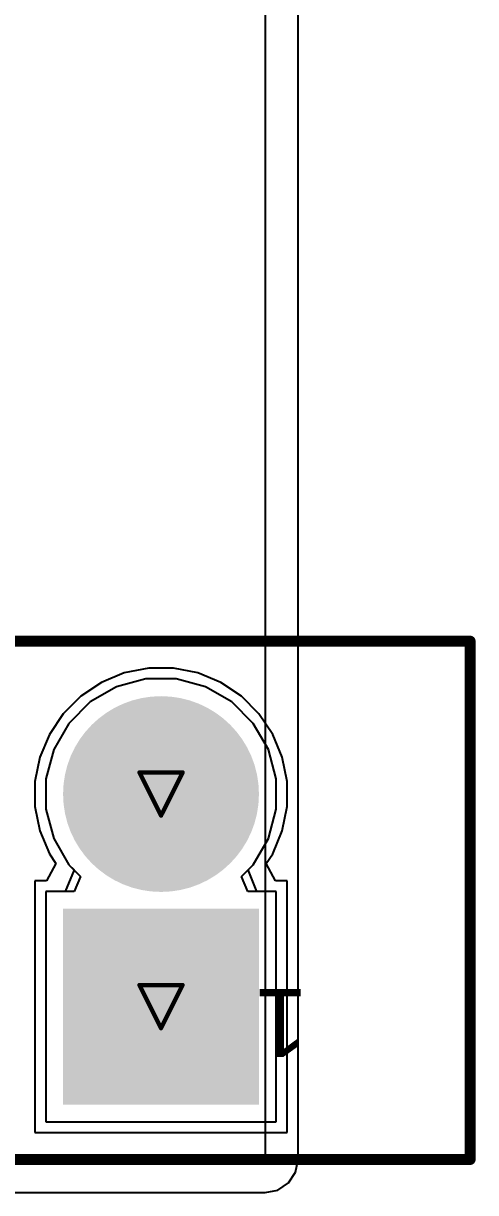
# Model space of a CAD drawing. Header units: inches. Extents: x 0 to 5379, y 0 to 5429.
# Drawn here: x 325.61 to 330.92, y 23.33 to 37.08 of the extents above; entities that cross this region are included whole.
import ezdxf

# ---------------------------------------------------------------- set-up
doc = ezdxf.new("R2010")
doc.units = ezdxf.units.IN
for name, color, linetype in [('Bottom Layer', 5, 'Continuous'), ('Bottom Solder', 6, 'Continuous'), ('Drill Drawing', 1, 'Continuous'), ('GND01', 16, 'Continuous'), ('GND02', 76, 'Continuous'), ('Multi-Layer', 9, 'Continuous'), ('Pad Holes', 156, 'Continuous'), ('PWR', 156, 'Continuous'), ('SIG 01', 90, 'Continuous'), ('Top Layer', 1, 'Continuous'), ('Top Overlay', 2, 'Continuous'), ('Top Solder', 216, 'Continuous')]:
    doc.layers.add(name, color=color, linetype=linetype)
doc.styles.add('Arial', font='', dxfattribs={"height": 0.2})
doc.styles.get('Arial').set_extended_font_data('Arial')

# ---------------------------------------------------------------- blocks, each defined once
blk = doc.blocks.new('178_6165_0002_123')
at = {"layer": 'Bottom Layer'}
blk.add_hatch(color=5, dxfattribs=at).paths.add_polyline_path([(-7.5, 2.35), (-5.3, 2.35), (-5.3, 0.15), (-7.5, 0.15)])
h = blk.add_hatch(color=5, dxfattribs=at)
edge = h.paths.add_edge_path()
edge.add_arc((-6.4, -1.25), 1.1, 0, 360)
at = {"layer": 'Bottom Solder'}
blk.add_hatch(color=6, dxfattribs=at).paths.add_polyline_path([(-7.551, 2.401), (-5.249, 2.401), (-5.249, 0.099), (-7.551, 0.099)])
h = blk.add_hatch(color=6, dxfattribs=at)
edge = h.paths.add_edge_path()
edge.add_arc((-6.4, -1.25), 1.151, 0, 360)
at = {"layer": 'GND01'}
blk.add_hatch(color=16, dxfattribs=at).paths.add_polyline_path([(-7.5, 2.35), (-5.3, 2.35), (-5.3, 0.15), (-7.5, 0.15)])
h = blk.add_hatch(color=16, dxfattribs=at)
edge = h.paths.add_edge_path()
edge.add_arc((-6.4, -1.25), 1.1, 0, 360)
at = {"layer": 'GND02'}
blk.add_hatch(color=76, dxfattribs=at).paths.add_polyline_path([(-7.5, 2.35), (-5.3, 2.35), (-5.3, 0.15), (-7.5, 0.15)])
h = blk.add_hatch(color=76, dxfattribs=at)
edge = h.paths.add_edge_path()
edge.add_arc((-6.4, -1.25), 1.1, 0, 360)
at = {"layer": 'Multi-Layer'}
blk.add_hatch(color=9, dxfattribs=at).paths.add_polyline_path([(-7.5, 2.35), (-5.3, 2.35), (-5.3, 0.15), (-7.5, 0.15)])
h = blk.add_hatch(color=9, dxfattribs=at)
edge = h.paths.add_edge_path()
edge.add_arc((-6.4, -1.25), 1.1, 0, 360)
at = {"layer": 'Pad Holes'}
h = blk.add_hatch(color=7, dxfattribs=at)
edge = h.paths.add_edge_path()
edge.add_arc((-6.4, 1.25), 0.75, 0, 360)
h = blk.add_hatch(color=7, dxfattribs=at)
edge = h.paths.add_edge_path()
edge.add_arc((-6.4, -1.25), 0.75, 0, 360)
at = {"layer": 'PWR'}
blk.add_hatch(color=156, dxfattribs=at).paths.add_polyline_path([(-7.5, 2.35), (-5.3, 2.35), (-5.3, 0.15), (-7.5, 0.15)])
h = blk.add_hatch(color=156, dxfattribs=at)
edge = h.paths.add_edge_path()
edge.add_arc((-6.4, -1.25), 1.1, 0, 360)
at = {"layer": 'SIG 01'}
blk.add_hatch(color=90, dxfattribs=at).paths.add_polyline_path([(-7.5, 2.35), (-5.3, 2.35), (-5.3, 0.15), (-7.5, 0.15)])
h = blk.add_hatch(color=90, dxfattribs=at)
edge = h.paths.add_edge_path()
edge.add_arc((-6.4, -1.25), 1.1, 0, 360)
at = {"layer": 'Top Layer'}
blk.add_hatch(color=1, dxfattribs=at).paths.add_polyline_path([(-7.5, 2.35), (-5.3, 2.35), (-5.3, 0.15), (-7.5, 0.15)])
h = blk.add_hatch(color=1, dxfattribs=at)
edge = h.paths.add_edge_path()
edge.add_arc((-6.4, -1.25), 1.1, 0, 360)
at = {"layer": 'Top Solder'}
blk.add_hatch(color=216, dxfattribs=at).paths.add_polyline_path([(-7.551, 2.401), (-5.249, 2.401), (-5.249, 0.099), (-7.551, 0.099)])
h = blk.add_hatch(color=216, dxfattribs=at)
edge = h.paths.add_edge_path()
edge.add_arc((-6.4, -1.25), 1.151, 0, 360)
at = {"layer": 'Top Overlay'}
for points in [[(-10.033, 3.048, 0.127, 0.127, 0), (-10.033, -3.048, 0.127, 0.127, 0)], [(10.033, 3.048, 0.127, 0.127, 0), (-10.033, 3.048, 0.127, 0.127, 0)], [(10.033, -3.048, 0.127, 0.127, 0), (-10.033, -3.048, 0.127, 0.127, 0)]]:
    blk.add_lwpolyline(points, format="xyseb", dxfattribs=at)
for points in [[(-10.065, 3.048, 0.0635, 0.0635, 1), (-10.001, 3.048, 0.0635, 0.0635, 1)], [(-10.065, 3.048, 0.0635, 0.0635, 1), (-10.001, 3.048, 0.0635, 0.0635, 1)], [(-10.065, -3.048, 0.0635, 0.0635, 1), (-10.001, -3.048, 0.0635, 0.0635, 1)], [(-10.065, -3.048, 0.0635, 0.0635, 1), (-10.001, -3.048, 0.0635, 0.0635, 1)]]:
    blk.add_lwpolyline(points, format="xyseb", close=True, dxfattribs=at)
at = {"layer": 'Top Overlay', "style": 'Arial'}
blk.add_text('1', height=0.8, dxfattribs=at).set_placement((-8.128, 1.041))

msp = doc.modelspace()

# ---------------------------------------------------------------- linework, layer by layer
at = {"layer": 'Bottom Layer'}
for p, q in [((327.046, 29.375), (326.702, 29.283)), ((327.403, 29.375), (327.046, 29.375)), ((327.747, 29.283), (327.403, 29.375)), ((326.702, 29.283), (326.393, 29.104)), ((328.056, 29.104), (327.747, 29.283)), ((326.393, 29.104), (326.141, 28.852)), ((328.308, 28.852), (328.056, 29.104)), ((326.141, 28.852), (325.963, 28.544)), ((328.486, 28.544), (328.308, 28.852)), ((325.963, 28.544), (325.87, 28.199)), ((328.578, 28.199), (328.486, 28.544)), ((325.87, 28.199), (325.87, 27.843)), ((328.578, 27.843), (328.578, 28.199)), ((325.87, 27.843), (325.963, 27.498)), ((328.486, 27.498), (328.578, 27.843)), ((325.963, 27.498), (326.141, 27.19)), ((328.308, 27.19), (328.486, 27.498)), ((326.141, 27.19), (326.278, 27.053)), ((328.171, 27.053), (328.308, 27.19)), ((326.278, 27.053), (326.204, 26.875)), ((328.245, 26.875), (328.171, 27.053)), ((326.204, 26.875), (325.87, 26.875)), ((325.87, 26.875), (325.87, 24.167)), ((328.578, 26.875), (328.245, 26.875)), ((328.578, 24.167), (328.578, 26.875)), ((325.87, 24.167), (328.578, 24.167))]:
    msp.add_line(p, q, dxfattribs=at)
at = {"layer": 'Drill Drawing'}
for points in [[(326.97, 28.275, 0.0508, 0.0508, 0), (327.478, 28.275, 0.0508, 0.0508, 0)], [(326.97, 28.275, 0.0508, 0.0508, 0), (327.224, 27.767, 0.0508, 0.0508, 0)], [(327.224, 27.767, 0.0508, 0.0508, 0), (327.478, 28.275, 0.0508, 0.0508, 0)], [(326.97, 25.775, 0.0508, 0.0508, 0), (327.478, 25.775, 0.0508, 0.0508, 0)], [(326.97, 25.775, 0.0508, 0.0508, 0), (327.224, 25.267, 0.0508, 0.0508, 0)], [(327.224, 25.267, 0.0508, 0.0508, 0), (327.478, 25.775, 0.0508, 0.0508, 0)]]:
    msp.add_lwpolyline(points, format="xyseb", dxfattribs=at)
for points in [[(326.958, 28.275, 0.0254, 0.0254, 1), (326.983, 28.275, 0.0254, 0.0254, 1)], [(326.958, 28.275, 0.0254, 0.0254, 1), (326.983, 28.275, 0.0254, 0.0254, 1)], [(327.466, 28.275, 0.0254, 0.0254, 1), (327.491, 28.275, 0.0254, 0.0254, 1)], [(327.466, 28.275, 0.0254, 0.0254, 1), (327.491, 28.275, 0.0254, 0.0254, 1)], [(327.212, 27.767, 0.0254, 0.0254, 1), (327.237, 27.767, 0.0254, 0.0254, 1)], [(327.212, 27.767, 0.0254, 0.0254, 1), (327.237, 27.767, 0.0254, 0.0254, 1)], [(326.958, 25.775, 0.0254, 0.0254, 1), (326.983, 25.775, 0.0254, 0.0254, 1)], [(326.958, 25.775, 0.0254, 0.0254, 1), (326.983, 25.775, 0.0254, 0.0254, 1)], [(327.466, 25.775, 0.0254, 0.0254, 1), (327.491, 25.775, 0.0254, 0.0254, 1)], [(327.466, 25.775, 0.0254, 0.0254, 1), (327.491, 25.775, 0.0254, 0.0254, 1)], [(327.212, 25.267, 0.0254, 0.0254, 1), (327.237, 25.267, 0.0254, 0.0254, 1)], [(327.212, 25.267, 0.0254, 0.0254, 1), (327.237, 25.267, 0.0254, 0.0254, 1)]]:
    msp.add_lwpolyline(points, format="xyseb", close=True, dxfattribs=at)
at = {"layer": 'GND01'}
for p, q in [((327.046, 29.375), (326.702, 29.283)), ((327.403, 29.375), (327.046, 29.375)), ((327.747, 29.283), (327.403, 29.375)), ((326.702, 29.283), (326.393, 29.104)), ((328.056, 29.104), (327.747, 29.283)), ((326.393, 29.104), (326.141, 28.852)), ((328.308, 28.852), (328.056, 29.104)), ((326.141, 28.852), (325.963, 28.544)), ((328.486, 28.544), (328.308, 28.852)), ((325.963, 28.544), (325.87, 28.199)), ((328.578, 28.199), (328.486, 28.544)), ((325.87, 28.199), (325.87, 27.843)), ((328.578, 27.843), (328.578, 28.199)), ((325.87, 27.843), (325.963, 27.498)), ((328.486, 27.498), (328.578, 27.843)), ((325.963, 27.498), (326.141, 27.19)), ((328.308, 27.19), (328.486, 27.498)), ((326.202, 27.129), (326.097, 26.875)), ((326.141, 27.19), (326.202, 27.129)), ((328.247, 27.129), (328.308, 27.19)), ((328.352, 26.875), (328.247, 27.129)), ((326.097, 26.875), (325.87, 26.875)), ((325.87, 26.875), (325.87, 24.167)), ((328.578, 26.875), (328.352, 26.875)), ((328.578, 24.167), (328.578, 26.875)), ((325.87, 24.167), (328.578, 24.167))]:
    msp.add_line(p, q, dxfattribs=at)
at = {"layer": 'GND02'}
for p, q in [((327.046, 29.375), (326.702, 29.283)), ((327.403, 29.375), (327.046, 29.375)), ((327.747, 29.283), (327.403, 29.375)), ((326.702, 29.283), (326.393, 29.104)), ((328.056, 29.104), (327.747, 29.283)), ((326.393, 29.104), (326.141, 28.852)), ((328.308, 28.852), (328.056, 29.104)), ((326.141, 28.852), (325.963, 28.544)), ((328.486, 28.544), (328.308, 28.852)), ((325.963, 28.544), (325.87, 28.199)), ((328.578, 28.199), (328.486, 28.544)), ((325.87, 28.199), (325.87, 27.843)), ((328.578, 27.843), (328.578, 28.199)), ((325.87, 27.843), (325.963, 27.498)), ((328.486, 27.498), (328.578, 27.843)), ((325.963, 27.498), (326.141, 27.19)), ((328.308, 27.19), (328.486, 27.498)), ((326.202, 27.129), (326.097, 26.875)), ((326.141, 27.19), (326.202, 27.129)), ((328.247, 27.129), (328.308, 27.19)), ((328.352, 26.875), (328.247, 27.129)), ((326.097, 26.875), (325.87, 26.875)), ((325.87, 26.875), (325.87, 24.167)), ((328.578, 26.875), (328.352, 26.875)), ((328.578, 24.167), (328.578, 26.875)), ((325.87, 24.167), (328.578, 24.167))]:
    msp.add_line(p, q, dxfattribs=at)
at = {"layer": 'PWR'}
for p, q in [((327.046, 29.375), (326.702, 29.283)), ((327.403, 29.375), (327.046, 29.375)), ((327.747, 29.283), (327.403, 29.375)), ((326.702, 29.283), (326.393, 29.104)), ((328.056, 29.104), (327.747, 29.283)), ((326.393, 29.104), (326.141, 28.852)), ((328.308, 28.852), (328.056, 29.104)), ((326.141, 28.852), (325.963, 28.544)), ((328.486, 28.544), (328.308, 28.852)), ((325.963, 28.544), (325.87, 28.199)), ((328.578, 28.199), (328.486, 28.544)), ((325.87, 28.199), (325.87, 27.843)), ((328.578, 27.843), (328.578, 28.199)), ((325.87, 27.843), (325.963, 27.498)), ((328.486, 27.498), (328.578, 27.843)), ((325.963, 27.498), (326.141, 27.19)), ((328.308, 27.19), (328.486, 27.498)), ((326.202, 27.129), (326.097, 26.875)), ((326.141, 27.19), (326.202, 27.129)), ((328.247, 27.129), (328.308, 27.19)), ((328.352, 26.875), (328.247, 27.129)), ((326.097, 26.875), (325.87, 26.875)), ((325.87, 26.875), (325.87, 24.167)), ((328.578, 26.875), (328.352, 26.875)), ((328.578, 24.167), (328.578, 26.875)), ((325.87, 24.167), (328.578, 24.167))]:
    msp.add_line(p, q, dxfattribs=at)
at = {"layer": 'SIG 01'}
for p, q in [((326.792, 29.445), (326.523, 29.333)), ((327.079, 29.502), (326.792, 29.445)), ((327.37, 29.502), (327.079, 29.502)), ((327.656, 29.445), (327.37, 29.502)), ((327.926, 29.333), (327.656, 29.445)), ((326.523, 29.333), (326.28, 29.171)), ((328.169, 29.171), (327.926, 29.333)), ((326.28, 29.171), (326.074, 28.965)), ((328.375, 28.965), (328.169, 29.171)), ((326.074, 28.965), (325.912, 28.722)), ((328.537, 28.722), (328.375, 28.965)), ((325.912, 28.722), (325.8, 28.453)), ((328.649, 28.453), (328.537, 28.722)), ((325.8, 28.453), (325.743, 28.167)), ((328.705, 28.167), (328.649, 28.453)), ((325.743, 28.167), (325.743, 27.875)), ((328.705, 27.875), (328.705, 28.167)), ((325.743, 27.875), (325.8, 27.589)), ((328.649, 27.589), (328.705, 27.875)), ((325.8, 27.589), (325.912, 27.319)), ((328.537, 27.319), (328.649, 27.589)), ((325.912, 27.319), (325.988, 27.205)), ((328.46, 27.205), (328.537, 27.319)), ((325.988, 27.205), (325.88, 27.002)), ((328.569, 27.002), (328.46, 27.205)), ((325.88, 27.002), (325.743, 27.002)), ((325.743, 27.002), (325.743, 24.04)), ((328.705, 27.002), (328.569, 27.002)), ((328.705, 24.04), (328.705, 27.002)), ((325.743, 24.04), (328.705, 24.04))]:
    msp.add_line(p, q, dxfattribs=at)
at = {"layer": 'Top Layer'}
for p, q in [((328.447, 54.026), (328.447, 23.723)), ((328.836, 23.723), (328.836, 54.026)), ((328.447, 23.723), (321.469, 23.723)), ((328.806, 23.574), (328.836, 23.723)), ((328.722, 23.448), (328.806, 23.574)), ((328.596, 23.364), (328.722, 23.448)), ((321.469, 23.334), (328.447, 23.334)), ((328.447, 23.334), (328.596, 23.364))]:
    msp.add_line(p, q, dxfattribs=at)

# ---------------------------------------------------------------- block references
at = {"rotation": 180}
msp.add_blockref('178_6165_0002_123', (320.824, 26.771), dxfattribs=at)

doc.saveas('drawing.dxf')
